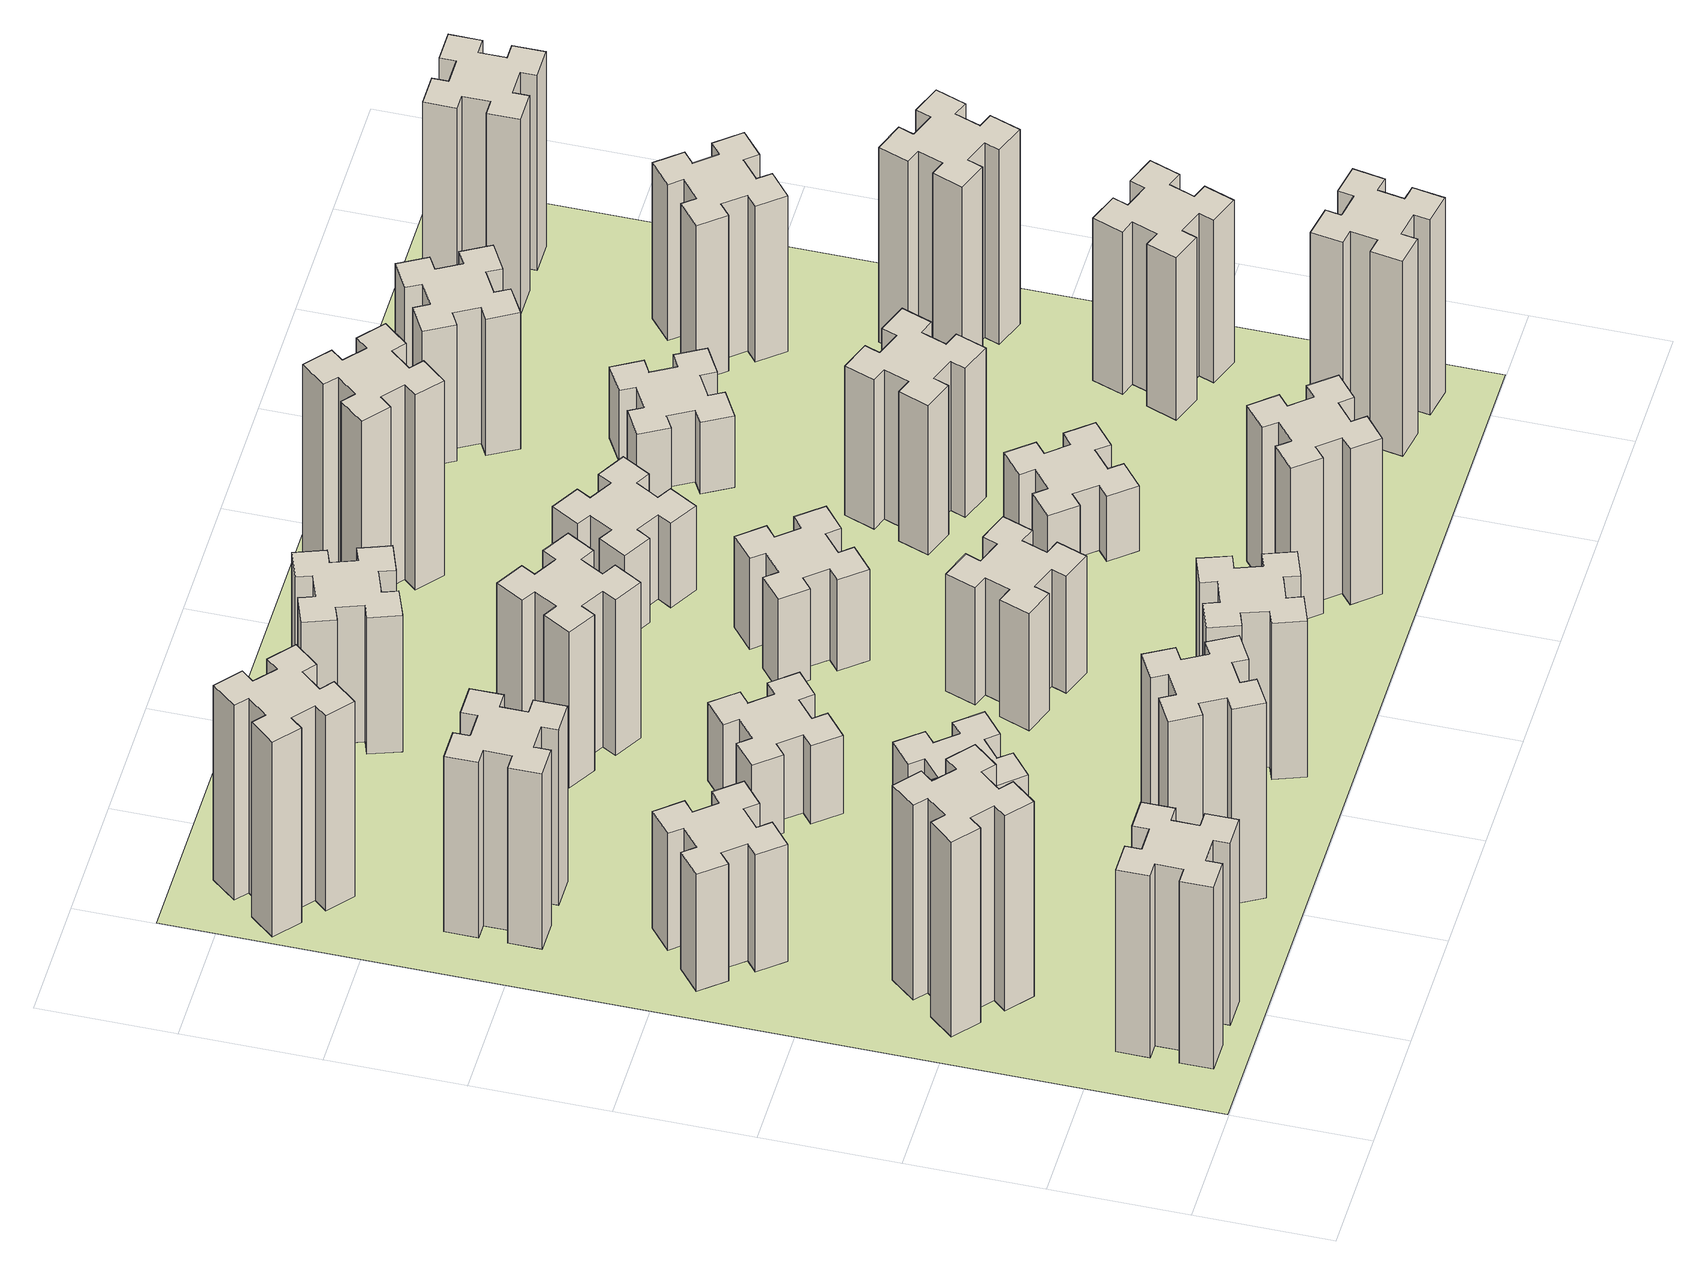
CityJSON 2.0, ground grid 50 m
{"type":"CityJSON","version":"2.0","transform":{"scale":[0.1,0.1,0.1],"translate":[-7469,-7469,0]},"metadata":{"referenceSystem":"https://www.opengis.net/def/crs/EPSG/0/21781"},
"CityObjects":{
"building1":{"type":"Building","attributes":{"class":"1000","function":"1000","usage":"1000","yearOfConstruction":2016,"roofType":"1000","measuredHeight":84,"storeysAboveGround":30,"storeysBelowGround":0},"geometry":[{"type":"Solid","lod":"1","boundaries":[[[[0,1,2,3,4,5,6,7,8,9,10,11,12,13,14,15,16,17,18,19]],[[17,16,20,21]],[[16,15,22,20]],[[15,14,23,22]],[[14,13,24,23]],[[13,12,25,24]],[[12,11,26,25]],[[11,10,27,26]],[[10,9,28,27]],[[9,8,29,28]],[[8,7,30,29]],[[7,6,31,30]],[[6,5,32,31]],[[5,4,33,32]],[[4,3,34,33]],[[3,2,35,34]],[[2,1,36,35]],[[1,0,37,36]],[[0,19,38,37]],[[19,18,39,38]],[[18,17,21,39]],[[24,25,26,27,28,29,30,31,32,33,34,35,36,37,38,39,21,20,22,23]]]]}]},
"building2":{"type":"Building","attributes":{"class":"1000","function":"1000","usage":"1000","yearOfConstruction":2016,"roofType":"1000","measuredHeight":90,"storeysAboveGround":30,"storeysBelowGround":0},"geometry":[{"type":"Solid","lod":"1","boundaries":[[[[40,41,42,43,44,45,46,47,48,49,50,51,52,53,54,55,56,57,58,59]],[[57,56,60,61]],[[56,55,62,60]],[[55,54,63,62]],[[54,53,64,63]],[[53,52,65,64]],[[52,51,66,65]],[[51,50,67,66]],[[50,49,68,67]],[[49,48,69,68]],[[48,47,70,69]],[[47,46,71,70]],[[46,45,72,71]],[[45,44,73,72]],[[44,43,74,73]],[[43,42,75,74]],[[42,41,76,75]],[[41,40,77,76]],[[40,59,78,77]],[[59,58,79,78]],[[58,57,61,79]],[[64,65,66,67,68,69,70,71,72,73,74,75,76,77,78,79,61,60,62,63]]]]}]},
"building3":{"type":"Building","attributes":{"class":"1000","function":"1000","usage":"1000","yearOfConstruction":2016,"roofType":"1000","measuredHeight":54,"storeysAboveGround":30,"storeysBelowGround":0},"geometry":[{"type":"Solid","lod":"1","boundaries":[[[[80,81,82,83,84,85,86,87,88,89,90,91,92,93,94,95,96,97,98,99]],[[97,96,100,101]],[[96,95,102,100]],[[95,94,103,102]],[[94,93,104,103]],[[93,92,105,104]],[[92,91,106,105]],[[91,90,107,106]],[[90,89,108,107]],[[89,88,109,108]],[[88,87,110,109]],[[87,86,111,110]],[[86,85,112,111]],[[85,84,113,112]],[[84,83,114,113]],[[83,82,115,114]],[[82,81,116,115]],[[81,80,117,116]],[[80,99,118,117]],[[99,98,119,118]],[[98,97,101,119]],[[104,105,106,107,108,109,110,111,112,113,114,115,116,117,118,119,101,100,102,103]]]]}]},
"building4":{"type":"Building","attributes":{"class":"1000","function":"1000","usage":"1000","yearOfConstruction":2016,"roofType":"1000","measuredHeight":81,"storeysAboveGround":30,"storeysBelowGround":0},"geometry":[{"type":"Solid","lod":"1","boundaries":[[[[120,121,122,123,124,125,126,127,128,129,130,131,132,133,134,135,136,137,138,139]],[[137,136,140,141]],[[136,135,142,140]],[[135,134,143,142]],[[134,133,144,143]],[[133,132,145,144]],[[132,131,146,145]],[[131,130,147,146]],[[130,129,148,147]],[[129,128,149,148]],[[128,127,150,149]],[[127,126,151,150]],[[126,125,152,151]],[[125,124,153,152]],[[124,123,154,153]],[[123,122,155,154]],[[122,121,156,155]],[[121,120,157,156]],[[120,139,158,157]],[[139,138,159,158]],[[138,137,141,159]],[[144,145,146,147,148,149,150,151,152,153,154,155,156,157,158,159,141,140,142,143]]]]}]},
"building5":{"type":"Building","attributes":{"class":"1000","function":"1000","usage":"1000","yearOfConstruction":2016,"roofType":"1000","measuredHeight":90,"storeysAboveGround":30,"storeysBelowGround":0},"geometry":[{"type":"Solid","lod":"1","boundaries":[[[[160,161,162,163,164,165,166,167,168,169,170,171,172,173,174,175,176,177,178,179]],[[177,176,180,181]],[[176,175,182,180]],[[175,174,183,182]],[[174,173,184,183]],[[173,172,185,184]],[[172,171,186,185]],[[171,170,187,186]],[[170,169,188,187]],[[169,168,189,188]],[[168,167,190,189]],[[167,166,191,190]],[[166,165,192,191]],[[165,164,193,192]],[[164,163,194,193]],[[163,162,195,194]],[[162,161,196,195]],[[161,160,197,196]],[[160,179,198,197]],[[179,178,199,198]],[[178,177,181,199]],[[184,185,186,187,188,189,190,191,192,193,194,195,196,197,198,199,181,180,182,183]]]]}]},
"building6":{"type":"Building","attributes":{"class":"1000","function":"1000","usage":"1000","yearOfConstruction":2016,"roofType":"1000","measuredHeight":90,"storeysAboveGround":30,"storeysBelowGround":0},"geometry":[{"type":"Solid","lod":"1","boundaries":[[[[200,201,202,203,204,205,206,207,208,209,210,211,212,213,214,215,216,217,218,219]],[[217,216,220,221]],[[216,215,222,220]],[[215,214,223,222]],[[214,213,224,223]],[[213,212,225,224]],[[212,211,226,225]],[[211,210,227,226]],[[210,209,228,227]],[[209,208,229,228]],[[208,207,230,229]],[[207,206,231,230]],[[206,205,232,231]],[[205,204,233,232]],[[204,203,234,233]],[[203,202,235,234]],[[202,201,236,235]],[[201,200,237,236]],[[200,219,238,237]],[[219,218,239,238]],[[218,217,221,239]],[[224,225,226,227,228,229,230,231,232,233,234,235,236,237,238,239,221,220,222,223]]]]}]},
"building7":{"type":"Building","attributes":{"class":"1000","function":"1000","usage":"1000","yearOfConstruction":2016,"roofType":"1000","measuredHeight":33,"storeysAboveGround":30,"storeysBelowGround":0},"geometry":[{"type":"Solid","lod":"1","boundaries":[[[[240,241,242,243,244,245,246,247,248,249,250,251,252,253,254,255,256,257,258,259]],[[257,256,260,261]],[[256,255,262,260]],[[255,254,263,262]],[[254,253,264,263]],[[253,252,265,264]],[[252,251,266,265]],[[251,250,267,266]],[[250,249,268,267]],[[249,248,269,268]],[[248,247,270,269]],[[247,246,271,270]],[[246,245,272,271]],[[245,244,273,272]],[[244,243,274,273]],[[243,242,275,274]],[[242,241,276,275]],[[241,240,277,276]],[[240,259,278,277]],[[259,258,279,278]],[[258,257,261,279]],[[264,265,266,267,268,269,270,271,272,273,274,275,276,277,278,279,261,260,262,263]]]]}]},
"building8":{"type":"Building","attributes":{"class":"1000","function":"1000","usage":"1000","yearOfConstruction":2016,"roofType":"1000","measuredHeight":36,"storeysAboveGround":30,"storeysBelowGround":0},"geometry":[{"type":"Solid","lod":"1","boundaries":[[[[280,281,282,283,284,285,286,287,288,289,290,291,292,293,294,295,296,297,298,299]],[[297,296,300,301]],[[296,295,302,300]],[[295,294,303,302]],[[294,293,304,303]],[[293,292,305,304]],[[292,291,306,305]],[[291,290,307,306]],[[290,289,308,307]],[[289,288,309,308]],[[288,287,310,309]],[[287,286,311,310]],[[286,285,312,311]],[[285,284,313,312]],[[284,283,314,313]],[[283,282,315,314]],[[282,281,316,315]],[[281,280,317,316]],[[280,299,318,317]],[[299,298,319,318]],[[298,297,301,319]],[[304,305,306,307,308,309,310,311,312,313,314,315,316,317,318,319,301,300,302,303]]]]}]},
"building9":{"type":"Building","attributes":{"class":"1000","function":"1000","usage":"1000","yearOfConstruction":2016,"roofType":"1000","measuredHeight":72,"storeysAboveGround":30,"storeysBelowGround":0},"geometry":[{"type":"Solid","lod":"1","boundaries":[[[[320,321,322,323,324,325,326,327,328,329,330,331,332,333,334,335,336,337,338,339]],[[337,336,340,341]],[[336,335,342,340]],[[335,334,343,342]],[[334,333,344,343]],[[333,332,345,344]],[[332,331,346,345]],[[331,330,347,346]],[[330,329,348,347]],[[329,328,349,348]],[[328,327,350,349]],[[327,326,351,350]],[[326,325,352,351]],[[325,324,353,352]],[[324,323,354,353]],[[323,322,355,354]],[[322,321,356,355]],[[321,320,357,356]],[[320,339,358,357]],[[339,338,359,358]],[[338,337,341,359]],[[344,345,346,347,348,349,350,351,352,353,354,355,356,357,358,359,341,340,342,343]]]]}]},
"building10":{"type":"Building","attributes":{"class":"1000","function":"1000","usage":"1000","yearOfConstruction":2016,"roofType":"1000","measuredHeight":72,"storeysAboveGround":30,"storeysBelowGround":0},"geometry":[{"type":"Solid","lod":"1","boundaries":[[[[360,361,362,363,364,365,366,367,368,369,370,371,372,373,374,375,376,377,378,379]],[[377,376,380,381]],[[376,375,382,380]],[[375,374,383,382]],[[374,373,384,383]],[[373,372,385,384]],[[372,371,386,385]],[[371,370,387,386]],[[370,369,388,387]],[[369,368,389,388]],[[368,367,390,389]],[[367,366,391,390]],[[366,365,392,391]],[[365,364,393,392]],[[364,363,394,393]],[[363,362,395,394]],[[362,361,396,395]],[[361,360,397,396]],[[360,379,398,397]],[[379,378,399,398]],[[378,377,381,399]],[[384,385,386,387,388,389,390,391,392,393,394,395,396,397,398,399,381,380,382,383]]]]}]},
"building11":{"type":"Building","attributes":{"class":"1000","function":"1000","usage":"1000","yearOfConstruction":2016,"roofType":"1000","measuredHeight":63,"storeysAboveGround":30,"storeysBelowGround":0},"geometry":[{"type":"Solid","lod":"1","boundaries":[[[[400,401,402,403,404,405,406,407,408,409,410,411,412,413,414,415,416,417,418,419]],[[417,416,420,421]],[[416,415,422,420]],[[415,414,423,422]],[[414,413,424,423]],[[413,412,425,424]],[[412,411,426,425]],[[411,410,427,426]],[[410,409,428,427]],[[409,408,429,428]],[[408,407,430,429]],[[407,406,431,430]],[[406,405,432,431]],[[405,404,433,432]],[[404,403,434,433]],[[403,402,435,434]],[[402,401,436,435]],[[401,400,437,436]],[[400,419,438,437]],[[419,418,439,438]],[[418,417,421,439]],[[424,425,426,427,428,429,430,431,432,433,434,435,436,437,438,439,421,420,422,423]]]]}]},
"building12":{"type":"Building","attributes":{"class":"1000","function":"1000","usage":"1000","yearOfConstruction":2016,"roofType":"1000","measuredHeight":54,"storeysAboveGround":30,"storeysBelowGround":0},"geometry":[{"type":"Solid","lod":"1","boundaries":[[[[440,441,442,443,444,445,446,447,448,449,450,451,452,453,454,455,456,457,458,459]],[[457,456,460,461]],[[456,455,462,460]],[[455,454,463,462]],[[454,453,464,463]],[[453,452,465,464]],[[452,451,466,465]],[[451,450,467,466]],[[450,449,468,467]],[[449,448,469,468]],[[448,447,470,469]],[[447,446,471,470]],[[446,445,472,471]],[[445,444,473,472]],[[444,443,474,473]],[[443,442,475,474]],[[442,441,476,475]],[[441,440,477,476]],[[440,459,478,477]],[[459,458,479,478]],[[458,457,461,479]],[[464,465,466,467,468,469,470,471,472,473,474,475,476,477,478,479,461,460,462,463]]]]}]},
"building13":{"type":"Building","attributes":{"class":"1000","function":"1000","usage":"1000","yearOfConstruction":2016,"roofType":"1000","measuredHeight":42,"storeysAboveGround":30,"storeysBelowGround":0},"geometry":[{"type":"Solid","lod":"1","boundaries":[[[[480,481,482,483,484,485,486,487,488,489,490,491,492,493,494,495,496,497,498,499]],[[497,496,500,501]],[[496,495,502,500]],[[495,494,503,502]],[[494,493,504,503]],[[493,492,505,504]],[[492,491,506,505]],[[491,490,507,506]],[[490,489,508,507]],[[489,488,509,508]],[[488,487,510,509]],[[487,486,511,510]],[[486,485,512,511]],[[485,484,513,512]],[[484,483,514,513]],[[483,482,515,514]],[[482,481,516,515]],[[481,480,517,516]],[[480,499,518,517]],[[499,498,519,518]],[[498,497,501,519]],[[504,505,506,507,508,509,510,511,512,513,514,515,516,517,518,519,501,500,502,503]]]]}]},
"building14":{"type":"Building","attributes":{"class":"1000","function":"1000","usage":"1000","yearOfConstruction":2016,"roofType":"1000","measuredHeight":72,"storeysAboveGround":30,"storeysBelowGround":0},"geometry":[{"type":"Solid","lod":"1","boundaries":[[[[520,521,522,523,524,525,526,527,528,529,530,531,532,533,534,535,536,537,538,539]],[[537,536,540,541]],[[536,535,542,540]],[[535,534,543,542]],[[534,533,544,543]],[[533,532,545,544]],[[532,531,546,545]],[[531,530,547,546]],[[530,529,548,547]],[[529,528,549,548]],[[528,527,550,549]],[[527,526,551,550]],[[526,525,552,551]],[[525,524,553,552]],[[524,523,554,553]],[[523,522,555,554]],[[522,521,556,555]],[[521,520,557,556]],[[520,539,558,557]],[[539,538,559,558]],[[538,537,541,559]],[[544,545,546,547,548,549,550,551,552,553,554,555,556,557,558,559,541,540,542,543]]]]}]},
"building15":{"type":"Building","attributes":{"class":"1000","function":"1000","usage":"1000","yearOfConstruction":2016,"roofType":"1000","measuredHeight":39,"storeysAboveGround":30,"storeysBelowGround":0},"geometry":[{"type":"Solid","lod":"1","boundaries":[[[[560,561,562,563,564,565,566,567,568,569,570,571,572,573,574,575,576,577,578,579]],[[577,576,580,581]],[[576,575,582,580]],[[575,574,583,582]],[[574,573,584,583]],[[573,572,585,584]],[[572,571,586,585]],[[571,570,587,586]],[[570,569,588,587]],[[569,568,589,588]],[[568,567,590,589]],[[567,566,591,590]],[[566,565,592,591]],[[565,564,593,592]],[[564,563,594,593]],[[563,562,595,594]],[[562,561,596,595]],[[561,560,597,596]],[[560,579,598,597]],[[579,578,599,598]],[[578,577,581,599]],[[584,585,586,587,588,589,590,591,592,593,594,595,596,597,598,599,581,580,582,583]]]]}]},
"building16":{"type":"Building","attributes":{"class":"1000","function":"1000","usage":"1000","yearOfConstruction":2016,"roofType":"1000","measuredHeight":90,"storeysAboveGround":30,"storeysBelowGround":0},"geometry":[{"type":"Solid","lod":"1","boundaries":[[[[600,601,602,603,604,605,606,607,608,609,610,611,612,613,614,615,616,617,618,619]],[[617,616,620,621]],[[616,615,622,620]],[[615,614,623,622]],[[614,613,624,623]],[[613,612,625,624]],[[612,611,626,625]],[[611,610,627,626]],[[610,609,628,627]],[[609,608,629,628]],[[608,607,630,629]],[[607,606,631,630]],[[606,605,632,631]],[[605,604,633,632]],[[604,603,634,633]],[[603,602,635,634]],[[602,601,636,635]],[[601,600,637,636]],[[600,619,638,637]],[[619,618,639,638]],[[618,617,621,639]],[[624,625,626,627,628,629,630,631,632,633,634,635,636,637,638,639,621,620,622,623]]]]}]},
"building17":{"type":"Building","attributes":{"class":"1000","function":"1000","usage":"1000","yearOfConstruction":2016,"roofType":"1000","measuredHeight":30,"storeysAboveGround":30,"storeysBelowGround":0},"geometry":[{"type":"Solid","lod":"1","boundaries":[[[[640,641,642,643,644,645,646,647,648,649,650,651,652,653,654,655,656,657,658,659]],[[657,656,660,661]],[[656,655,662,660]],[[655,654,663,662]],[[654,653,664,663]],[[653,652,665,664]],[[652,651,666,665]],[[651,650,667,666]],[[650,649,668,667]],[[649,648,669,668]],[[648,647,670,669]],[[647,646,671,670]],[[646,645,672,671]],[[645,644,673,672]],[[644,643,674,673]],[[643,642,675,674]],[[642,641,676,675]],[[641,640,677,676]],[[640,659,678,677]],[[659,658,679,678]],[[658,657,661,679]],[[664,665,666,667,668,669,670,671,672,673,674,675,676,677,678,679,661,660,662,663]]]]}]},
"building18":{"type":"Building","attributes":{"class":"1000","function":"1000","usage":"1000","yearOfConstruction":2016,"roofType":"1000","measuredHeight":69,"storeysAboveGround":30,"storeysBelowGround":0},"geometry":[{"type":"Solid","lod":"1","boundaries":[[[[680,681,682,683,684,685,686,687,688,689,690,691,692,693,694,695,696,697,698,699]],[[697,696,700,701]],[[696,695,702,700]],[[695,694,703,702]],[[694,693,704,703]],[[693,692,705,704]],[[692,691,706,705]],[[691,690,707,706]],[[690,689,708,707]],[[689,688,709,708]],[[688,687,710,709]],[[687,686,711,710]],[[686,685,712,711]],[[685,684,713,712]],[[684,683,714,713]],[[683,682,715,714]],[[682,681,716,715]],[[681,680,717,716]],[[680,699,718,717]],[[699,698,719,718]],[[698,697,701,719]],[[704,705,706,707,708,709,710,711,712,713,714,715,716,717,718,719,701,700,702,703]]]]}]},
"building19":{"type":"Building","attributes":{"class":"1000","function":"1000","usage":"1000","yearOfConstruction":2016,"roofType":"1000","measuredHeight":33,"storeysAboveGround":30,"storeysBelowGround":0},"geometry":[{"type":"Solid","lod":"1","boundaries":[[[[720,721,722,723,724,725,726,727,728,729,730,731,732,733,734,735,736,737,738,739]],[[737,736,740,741]],[[736,735,742,740]],[[735,734,743,742]],[[734,733,744,743]],[[733,732,745,744]],[[732,731,746,745]],[[731,730,747,746]],[[730,729,748,747]],[[729,728,749,748]],[[728,727,750,749]],[[727,726,751,750]],[[726,725,752,751]],[[725,724,753,752]],[[724,723,754,753]],[[723,722,755,754]],[[722,721,756,755]],[[721,720,757,756]],[[720,739,758,757]],[[739,738,759,758]],[[738,737,741,759]],[[744,745,746,747,748,749,750,751,752,753,754,755,756,757,758,759,741,740,742,743]]]]}]},
"building20":{"type":"Building","attributes":{"class":"1000","function":"1000","usage":"1000","yearOfConstruction":2016,"roofType":"1000","measuredHeight":90,"storeysAboveGround":30,"storeysBelowGround":0},"geometry":[{"type":"Solid","lod":"1","boundaries":[[[[760,761,762,763,764,765,766,767,768,769,770,771,772,773,774,775,776,777,778,779]],[[777,776,780,781]],[[776,775,782,780]],[[775,774,783,782]],[[774,773,784,783]],[[773,772,785,784]],[[772,771,786,785]],[[771,770,787,786]],[[770,769,788,787]],[[769,768,789,788]],[[768,767,790,789]],[[767,766,791,790]],[[766,765,792,791]],[[765,764,793,792]],[[764,763,794,793]],[[763,762,795,794]],[[762,761,796,795]],[[761,760,797,796]],[[760,779,798,797]],[[779,778,799,798]],[[778,777,781,799]],[[784,785,786,787,788,789,790,791,792,793,794,795,796,797,798,799,781,780,782,783]]]]}]},
"building21":{"type":"Building","attributes":{"class":"1000","function":"1000","usage":"1000","yearOfConstruction":2016,"roofType":"1000","measuredHeight":63,"storeysAboveGround":30,"storeysBelowGround":0},"geometry":[{"type":"Solid","lod":"1","boundaries":[[[[800,801,802,803,804,805,806,807,808,809,810,811,812,813,814,815,816,817,818,819]],[[817,816,820,821]],[[816,815,822,820]],[[815,814,823,822]],[[814,813,824,823]],[[813,812,825,824]],[[812,811,826,825]],[[811,810,827,826]],[[810,809,828,827]],[[809,808,829,828]],[[808,807,830,829]],[[807,806,831,830]],[[806,805,832,831]],[[805,804,833,832]],[[804,803,834,833]],[[803,802,835,834]],[[802,801,836,835]],[[801,800,837,836]],[[800,819,838,837]],[[819,818,839,838]],[[818,817,821,839]],[[824,825,826,827,828,829,830,831,832,833,834,835,836,837,838,839,821,820,822,823]]]]}]},
"building22":{"type":"Building","attributes":{"class":"1000","function":"1000","usage":"1000","yearOfConstruction":2016,"roofType":"1000","measuredHeight":75,"storeysAboveGround":30,"storeysBelowGround":0},"geometry":[{"type":"Solid","lod":"1","boundaries":[[[[840,841,842,843,844,845,846,847,848,849,850,851,852,853,854,855,856,857,858,859]],[[857,856,860,861]],[[856,855,862,860]],[[855,854,863,862]],[[854,853,864,863]],[[853,852,865,864]],[[852,851,866,865]],[[851,850,867,866]],[[850,849,868,867]],[[849,848,869,868]],[[848,847,870,869]],[[847,846,871,870]],[[846,845,872,871]],[[845,844,873,872]],[[844,843,874,873]],[[843,842,875,874]],[[842,841,876,875]],[[841,840,877,876]],[[840,859,878,877]],[[859,858,879,878]],[[858,857,861,879]],[[864,865,866,867,868,869,870,871,872,873,874,875,876,877,878,879,861,860,862,863]]]]}]},
"building23":{"type":"Building","attributes":{"class":"1000","function":"1000","usage":"1000","yearOfConstruction":2016,"roofType":"1000","measuredHeight":90,"storeysAboveGround":30,"storeysBelowGround":0},"geometry":[{"type":"Solid","lod":"1","boundaries":[[[[880,881,882,883,884,885,886,887,888,889,890,891,892,893,894,895,896,897,898,899]],[[897,896,900,901]],[[896,895,902,900]],[[895,894,903,902]],[[894,893,904,903]],[[893,892,905,904]],[[892,891,906,905]],[[891,890,907,906]],[[890,889,908,907]],[[889,888,909,908]],[[888,887,910,909]],[[887,886,911,910]],[[886,885,912,911]],[[885,884,913,912]],[[884,883,914,913]],[[883,882,915,914]],[[882,881,916,915]],[[881,880,917,916]],[[880,899,918,917]],[[899,898,919,918]],[[898,897,901,919]],[[904,905,906,907,908,909,910,911,912,913,914,915,916,917,918,919,901,900,902,903]]]]}]},
"building24":{"type":"Building","attributes":{"class":"1000","function":"1000","usage":"1000","yearOfConstruction":2016,"roofType":"1000","measuredHeight":72,"storeysAboveGround":30,"storeysBelowGround":0},"geometry":[{"type":"Solid","lod":"1","boundaries":[[[[920,921,922,923,924,925,926,927,928,929,930,931,932,933,934,935,936,937,938,939]],[[937,936,940,941]],[[936,935,942,940]],[[935,934,943,942]],[[934,933,944,943]],[[933,932,945,944]],[[932,931,946,945]],[[931,930,947,946]],[[930,929,948,947]],[[929,928,949,948]],[[928,927,950,949]],[[927,926,951,950]],[[926,925,952,951]],[[925,924,953,952]],[[924,923,954,953]],[[923,922,955,954]],[[922,921,956,955]],[[921,920,957,956]],[[920,939,958,957]],[[939,938,959,958]],[[938,937,941,959]],[[944,945,946,947,948,949,950,951,952,953,954,955,956,957,958,959,941,940,942,943]]]]}]},
"building25":{"type":"Building","attributes":{"class":"1000","function":"1000","usage":"1000","yearOfConstruction":2016,"roofType":"1000","measuredHeight":90,"storeysAboveGround":30,"storeysBelowGround":0},"geometry":[{"type":"Solid","lod":"1","boundaries":[[[[960,961,962,963,964,965,966,967,968,969,970,971,972,973,974,975,976,977,978,979]],[[977,976,980,981]],[[976,975,982,980]],[[975,974,983,982]],[[974,973,984,983]],[[973,972,985,984]],[[972,971,986,985]],[[971,970,987,986]],[[970,969,988,987]],[[969,968,989,988]],[[968,967,990,989]],[[967,966,991,990]],[[966,965,992,991]],[[965,964,993,992]],[[964,963,994,993]],[[963,962,995,994]],[[962,961,996,995]],[[961,960,997,996]],[[960,979,998,997]],[[979,978,999,998]],[[978,977,981,999]],[[984,985,986,987,988,989,990,991,992,993,994,995,996,997,998,999,981,980,982,983]]]]}]},
"landuse1":{"type":"LandUse","attributes":{"name":"plot1","function":"1010"},"geometry":[{"type":"MultiSurface","lod":"1","boundaries":[[[1000,1001,1002,1003]]]}]}
},
"vertices":[
[265,325,0],[265,225,0],[205,225,0],[205,105,0],[325,105,0],[325,165,0],[425,165,0],[425,105,0],[545,105,0],[545,225,0],[485,225,0],[485,325,0],[545,325,0],[545,445,0],[425,445,0],[425,385,0],[325,385,0],[325,445,0],[205,445,0],[205,325,0],[325,385,840],[325,445,840],[425,385,840],[425,445,840],[545,445,840],[545,325,840],[485,325,840],[485,225,840],[545,225,840],[545,105,840],[425,105,840],[425,165,840],[325,165,840],[325,105,840],[205,105,840],[205,225,840],[265,225,840],[265,325,840],[205,325,840],[205,445,840],
[484,1067,0],[408,1132,0],[446,1178,0],[354,1255,0],[277,1163,0],[323,1124,0],[259,1048,0],[213,1086,0],[136,994,0],[228,917,0],[266,963,0],[343,899,0],[304,853,0],[396,776,0],[473,868,0],[427,906,0],[492,983,0],[538,944,0],[615,1036,0],[523,1113,0],[492,983,900],[538,944,900],[427,906,900],[473,868,900],[396,776,900],[304,853,900],[343,899,900],[266,963,900],[228,917,900],[136,994,900],[213,1086,900],[259,1048,900],[323,1124,900],[277,1163,900],[354,1255,900],[446,1178,900],[408,1132,900],[484,1067,900],[523,1113,900],[615,1036,900],
[492,1888,0],[427,1964,0],[473,2003,0],[396,2095,0],[304,2018,0],[343,1972,0],[266,1907,0],[228,1953,0],[136,1876,0],[213,1784,0],[259,1823,0],[323,1746,0],[277,1708,0],[354,1616,0],[446,1693,0],[408,1739,0],[484,1803,0],[523,1757,0],[615,1834,0],[538,1926,0],[484,1803,540],[523,1757,540],[408,1739,540],[446,1693,540],[354,1616,540],[277,1708,540],[323,1746,540],[259,1823,540],[213,1784,540],[136,1876,540],[228,1953,540],[266,1907,540],[343,1972,540],[304,2018,540],[396,2095,540],[473,2003,540],[427,1964,540],[492,1888,540],[538,1926,540],[615,1834,540],
[485,2545,0],[485,2645,0],[545,2645,0],[545,2765,0],[425,2765,0],[425,2705,0],[325,2705,0],[325,2765,0],[205,2765,0],[205,2645,0],[265,2645,0],[265,2545,0],[205,2545,0],[205,2425,0],[325,2425,0],[325,2485,0],[425,2485,0],[425,2425,0],[545,2425,0],[545,2545,0],[425,2485,810],[425,2425,810],[325,2485,810],[325,2425,810],[205,2425,810],[205,2545,810],[265,2545,810],[265,2645,810],[205,2645,810],[205,2765,810],[325,2765,810],[325,2705,810],[425,2705,810],[425,2765,810],[545,2765,810],[545,2645,810],[485,2645,810],[485,2545,810],[545,2545,810],[545,2425,810],
[1127,255,0],[1214,305,0],[1244,253,0],[1348,313,0],[1288,417,0],[1236,387,0],[1186,474,0],[1238,504,0],[1178,608,0],[1074,548,0],[1104,496,0],[1017,446,0],[987,498,0],[883,438,0],[943,334,0],[995,364,0],[1045,277,0],[993,247,0],[1053,143,0],[1157,203,0],[1045,277,900],[993,247,900],[995,364,900],[943,334,900],[883,438,900],[987,498,900],[1017,446,900],[1104,496,900],[1074,548,900],[1178,608,900],[1238,504,900],[1186,474,900],[1236,387,900],[1288,417,900],[1348,313,900],[1244,253,900],[1214,305,900],[1127,255,900],[1157,203,900],[1053,143,900],
[384,3387,0],[308,3452,0],[346,3498,0],[254,3575,0],[177,3483,0],[223,3444,0],[159,3368,0],[113,3406,0],[36,3314,0],[128,3237,0],[166,3283,0],[243,3219,0],[204,3173,0],[296,3096,0],[373,3188,0],[327,3226,0],[392,3303,0],[438,3264,0],[515,3356,0],[423,3433,0],[392,3303,900],[438,3264,900],[327,3226,900],[373,3188,900],[296,3096,900],[204,3173,900],[243,3219,900],[166,3283,900],[128,3237,900],[36,3314,900],[113,3406,900],[159,3368,900],[223,3444,900],[177,3483,900],[254,3575,900],[346,3498,900],[308,3452,900],[384,3387,900],[423,3433,900],[515,3356,900],
[1083,1332,0],[1006,1267,0],[968,1313,0],[876,1236,0],[953,1144,0],[999,1183,0],[1063,1106,0],[1017,1068,0],[1094,976,0],[1186,1053,0],[1148,1099,0],[1224,1163,0],[1263,1117,0],[1355,1194,0],[1278,1286,0],[1232,1248,0],[1167,1324,0],[1213,1363,0],[1136,1455,0],[1044,1378,0],[1167,1324,330],[1213,1363,330],[1232,1248,330],[1278,1286,330],[1355,1194,330],[1263,1117,330],[1224,1163,330],[1148,1099,330],[1186,1053,330],[1094,976,330],[1017,1068,330],[1063,1106,330],[999,1183,330],[953,1144,330],[876,1236,330],[968,1313,330],[1006,1267,330],[1083,1332,330],[1044,1378,330],[1136,1455,330],
[1083,1972,0],[1006,1907,0],[968,1953,0],[876,1876,0],[953,1784,0],[999,1823,0],[1063,1746,0],[1017,1708,0],[1094,1616,0],[1186,1693,0],[1148,1739,0],[1224,1803,0],[1263,1757,0],[1355,1834,0],[1278,1926,0],[1232,1888,0],[1167,1964,0],[1213,2003,0],[1136,2095,0],[1044,2018,0],[1167,1964,360],[1213,2003,360],[1232,1888,360],[1278,1926,360],[1355,1834,360],[1263,1757,360],[1224,1803,360],[1148,1739,360],[1186,1693,360],[1094,1616,360],[1017,1708,360],[1063,1746,360],[999,1823,360],[953,1784,360],[876,1876,360],[968,1953,360],[1006,1907,360],[1083,1972,360],[1044,2018,360],[1136,2095,360],
[1765,496,0],[1671,462,0],[1650,518,0],[1537,477,0],[1579,364,0],[1635,385,0],[1669,291,0],[1613,270,0],[1654,157,0],[1767,199,0],[1746,255,0],[1840,289,0],[1860,233,0],[1973,274,0],[1932,387,0],[1876,366,0],[1842,460,0],[1898,480,0],[1857,593,0],[1744,552,0],[1842,460,720],[1898,480,720],[1876,366,720],[1932,387,720],[1973,274,720],[1860,233,720],[1840,289,720],[1746,255,720],[1767,199,720],[1654,157,720],[1613,270,720],[1669,291,720],[1635,385,720],[1579,364,720],[1537,477,720],[1650,518,720],[1671,462,720],[1765,496,720],[1744,552,720],[1857,593,720],
[1314,2666,0],[1227,2716,0],[1257,2768,0],[1153,2828,0],[1093,2724,0],[1145,2694,0],[1095,2607,0],[1043,2637,0],[983,2533,0],[1087,2473,0],[1117,2525,0],[1204,2475,0],[1174,2423,0],[1278,2363,0],[1338,2467,0],[1286,2497,0],[1336,2584,0],[1388,2554,0],[1448,2658,0],[1344,2718,0],[1336,2584,720],[1388,2554,720],[1286,2497,720],[1338,2467,720],[1278,2363,720],[1174,2423,720],[1204,2475,720],[1117,2525,720],[1087,2473,720],[983,2533,720],[1043,2637,720],[1095,2607,720],[1145,2694,720],[1093,2724,720],[1153,2828,720],[1257,2768,720],[1227,2716,720],[1314,2666,720],[1344,2718,720],[1448,2658,720],
[1125,3456,0],[1031,3422,0],[1010,3478,0],[897,3437,0],[939,3324,0],[995,3345,0],[1029,3251,0],[973,3230,0],[1014,3117,0],[1127,3159,0],[1106,3215,0],[1200,3249,0],[1220,3193,0],[1333,3234,0],[1292,3347,0],[1236,3326,0],[1202,3420,0],[1258,3440,0],[1217,3553,0],[1104,3512,0],[1202,3420,630],[1258,3440,630],[1236,3326,630],[1292,3347,630],[1333,3234,630],[1220,3193,630],[1200,3249,630],[1106,3215,630],[1127,3159,630],[1014,3117,630],[973,3230,630],[1029,3251,630],[995,3345,630],[939,3324,630],[897,3437,630],[1010,3478,630],[1031,3422,630],[1125,3456,630],[1104,3512,630],[1217,3553,630],
[1769,1300,0],[1735,1206,0],[1679,1227,0],[1637,1114,0],[1750,1073,0],[1771,1129,0],[1865,1095,0],[1844,1039,0],[1957,997,0],[1998,1110,0],[1942,1131,0],[1976,1225,0],[2032,1204,0],[2073,1317,0],[1960,1358,0],[1940,1302,0],[1846,1336,0],[1867,1392,0],[1754,1433,0],[1713,1320,0],[1846,1336,540],[1867,1392,540],[1940,1302,540],[1960,1358,540],[2073,1317,540],[2032,1204,540],[1976,1225,540],[1942,1131,540],[1998,1110,540],[1957,997,540],[1844,1039,540],[1865,1095,540],[1771,1129,540],[1750,1073,540],[1637,1114,540],[1679,1227,540],[1735,1206,540],[1769,1300,540],[1713,1320,540],[1754,1433,540],
[1972,1988,0],[1907,2064,0],[1953,2103,0],[1876,2195,0],[1784,2118,0],[1823,2072,0],[1746,2007,0],[1708,2053,0],[1616,1976,0],[1693,1884,0],[1739,1923,0],[1803,1846,0],[1757,1808,0],[1834,1716,0],[1926,1793,0],[1888,1839,0],[1964,1903,0],[2003,1857,0],[2095,1934,0],[2018,2026,0],[1964,1903,420],[2003,1857,420],[1888,1839,420],[1926,1793,420],[1834,1716,420],[1757,1808,420],[1803,1846,420],[1739,1923,420],[1693,1884,420],[1616,1976,420],[1708,2053,420],[1746,2007,420],[1823,2072,420],[1784,2118,420],[1876,2195,420],[1953,2103,420],[1907,2064,420],[1972,1988,420],[2018,2026,420],[2095,1934,420],
[2628,259,0],[2704,323,0],[2743,277,0],[2835,354,0],[2758,446,0],[2712,408,0],[2647,484,0],[2693,523,0],[2616,615,0],[2524,538,0],[2563,492,0],[2486,427,0],[2448,473,0],[2356,396,0],[2433,304,0],[2479,343,0],[2543,266,0],[2497,228,0],[2574,136,0],[2666,213,0],[2543,266,720],[2497,228,720],[2479,343,720],[2433,304,720],[2356,396,720],[2448,473,720],[2486,427,720],[2563,492,720],[2524,538,720],[2616,615,720],[2693,523,720],[2647,484,720],[2712,408,720],[2758,446,720],[2835,354,720],[2743,277,720],[2704,323,720],[2628,259,720],[2666,213,720],[2574,136,720],
[2026,2497,0],[2076,2584,0],[2128,2554,0],[2188,2658,0],[2084,2718,0],[2054,2666,0],[1967,2716,0],[1997,2768,0],[1893,2828,0],[1833,2724,0],[1885,2694,0],[1835,2607,0],[1783,2637,0],[1723,2533,0],[1827,2473,0],[1857,2525,0],[1944,2475,0],[1914,2423,0],[2018,2363,0],[2078,2467,0],[1944,2475,390],[1914,2423,390],[1857,2525,390],[1827,2473,390],[1723,2533,390],[1783,2637,390],[1835,2607,390],[1885,2694,390],[1833,2724,390],[1893,2828,390],[1997,2768,390],[1967,2716,390],[2054,2666,390],[2084,2718,390],[2188,2658,390],[2128,2554,390],[2076,2584,390],[2026,2497,390],[2078,2467,390],[2018,2363,390],
[1746,3383,0],[1823,3319,0],[1784,3273,0],[1876,3196,0],[1953,3288,0],[1907,3326,0],[1972,3403,0],[2018,3364,0],[2095,3456,0],[2003,3533,0],[1964,3487,0],[1888,3552,0],[1926,3598,0],[1834,3675,0],[1757,3583,0],[1803,3544,0],[1739,3468,0],[1693,3506,0],[1616,3414,0],[1708,3337,0],[1739,3468,900],[1693,3506,900],[1803,3544,900],[1757,3583,900],[1834,3675,900],[1926,3598,900],[1888,3552,900],[1964,3487,900],[2003,3533,900],[2095,3456,900],[2018,3364,900],[1972,3403,900],[1907,3326,900],[1953,3288,900],[1876,3196,900],[1784,3273,900],[1823,3319,900],[1746,3383,900],[1708,3337,900],[1616,3414,900],
[2628,1099,0],[2704,1163,0],[2743,1117,0],[2835,1194,0],[2758,1286,0],[2712,1248,0],[2647,1324,0],[2693,1363,0],[2616,1455,0],[2524,1378,0],[2563,1332,0],[2486,1267,0],[2448,1313,0],[2356,1236,0],[2433,1144,0],[2479,1183,0],[2543,1106,0],[2497,1068,0],[2574,976,0],[2666,1053,0],[2543,1106,300],[2497,1068,300],[2479,1183,300],[2433,1144,300],[2356,1236,300],[2448,1313,300],[2486,1267,300],[2563,1332,300],[2524,1378,300],[2616,1455,300],[2693,1363,300],[2647,1324,300],[2712,1248,300],[2758,1286,300],[2835,1194,300],[2743,1117,300],[2704,1163,300],[2628,1099,300],[2666,1053,300],[2574,976,300],
[2682,1671,0],[2716,1765,0],[2772,1744,0],[2813,1857,0],[2700,1898,0],[2680,1842,0],[2586,1876,0],[2607,1932,0],[2494,1973,0],[2453,1860,0],[2509,1840,0],[2475,1746,0],[2419,1767,0],[2377,1654,0],[2490,1613,0],[2511,1669,0],[2605,1635,0],[2584,1579,0],[2697,1537,0],[2738,1650,0],[2605,1635,690],[2584,1579,690],[2511,1669,690],[2490,1613,690],[2377,1654,690],[2419,1767,690],[2475,1746,690],[2509,1840,690],[2453,1860,690],[2494,1973,690],[2607,1932,690],[2586,1876,690],[2680,1842,690],[2700,1898,690],[2813,1857,690],[2772,1744,690],[2716,1765,690],[2682,1671,690],[2738,1650,690],[2697,1537,690],
[2475,2584,0],[2525,2497,0],[2473,2467,0],[2533,2363,0],[2637,2423,0],[2607,2475,0],[2694,2525,0],[2724,2473,0],[2828,2533,0],[2768,2637,0],[2716,2607,0],[2666,2694,0],[2718,2724,0],[2658,2828,0],[2554,2768,0],[2584,2716,0],[2497,2666,0],[2467,2718,0],[2363,2658,0],[2423,2554,0],[2497,2666,330],[2467,2718,330],[2584,2716,330],[2554,2768,330],[2658,2828,330],[2718,2724,330],[2666,2694,330],[2716,2607,330],[2768,2637,330],[2828,2533,330],[2724,2473,330],[2694,2525,330],[2607,2475,330],[2637,2423,330],[2533,2363,330],[2473,2467,330],[2525,2497,330],[2475,2584,330],[2423,2554,330],[2363,2658,330],
[3504,475,0],[3405,492,0],[3416,551,0],[3297,572,0],[3277,454,0],[3336,444,0],[3318,345,0],[3259,356,0],[3238,237,0],[3357,217,0],[3367,276,0],[3465,258,0],[3455,199,0],[3573,178,0],[3594,297,0],[3535,307,0],[3552,405,0],[3611,395,0],[3632,513,0],[3514,534,0],[3552,405,900],[3611,395,900],[3535,307,900],[3594,297,900],[3573,178,900],[3455,199,900],[3465,258,900],[3367,276,900],[3357,217,900],[3238,237,900],[3259,356,900],[3318,345,900],[3336,444,900],[3277,454,900],[3297,572,900],[3416,551,900],[3405,492,900],[3504,475,900],[3514,534,900],[3632,513,900],
[2716,3347,0],[2666,3434,0],[2718,3464,0],[2658,3568,0],[2554,3508,0],[2584,3456,0],[2497,3406,0],[2467,3458,0],[2363,3398,0],[2423,3294,0],[2475,3324,0],[2525,3237,0],[2473,3207,0],[2533,3103,0],[2637,3163,0],[2607,3215,0],[2694,3265,0],[2724,3213,0],[2828,3273,0],[2768,3377,0],[2694,3265,630],[2724,3213,630],[2607,3215,630],[2637,3163,630],[2533,3103,630],[2473,3207,630],[2525,3237,630],[2475,3324,630],[2423,3294,630],[2363,3398,630],[2467,3458,630],[2497,3406,630],[2584,3456,630],[2554,3508,630],[2658,3568,630],[2718,3464,630],[2666,3434,630],[2716,3347,630],[2768,3377,630],[2828,3273,630],
[3351,1029,0],[3445,995,0],[3424,939,0],[3537,897,0],[3578,1010,0],[3522,1031,0],[3556,1125,0],[3612,1104,0],[3653,1217,0],[3540,1258,0],[3520,1202,0],[3426,1236,0],[3447,1292,0],[3334,1333,0],[3293,1220,0],[3349,1200,0],[3315,1106,0],[3259,1127,0],[3217,1014,0],[3330,973,0],[3315,1106,750],[3259,1127,750],[3349,1200,750],[3293,1220,750],[3334,1333,750],[3447,1292,750],[3426,1236,750],[3520,1202,750],[3540,1258,750],[3653,1217,750],[3612,1104,750],[3556,1125,750],[3522,1031,750],[3578,1010,750],[3537,897,750],[3424,939,750],[3445,995,750],[3351,1029,750],[3330,973,750],[3217,1014,750],
[3520,1942,0],[3426,1976,0],[3447,2032,0],[3334,2073,0],[3293,1960,0],[3349,1940,0],[3315,1846,0],[3259,1867,0],[3217,1754,0],[3330,1713,0],[3351,1769,0],[3445,1735,0],[3424,1679,0],[3537,1637,0],[3578,1750,0],[3522,1771,0],[3556,1865,0],[3612,1844,0],[3653,1957,0],[3540,1998,0],[3556,1865,900],[3612,1844,900],[3522,1771,900],[3578,1750,900],[3537,1637,900],[3424,1679,900],[3445,1735,900],[3351,1769,900],[3330,1713,900],[3217,1754,900],[3259,1867,900],[3315,1846,900],[3349,1940,900],[3293,1960,900],[3334,2073,900],[3447,2032,900],[3426,1976,900],[3520,1942,900],[3540,1998,900],[3653,1957,900],
[3119,2563,0],[3183,2486,0],[3137,2448,0],[3214,2356,0],[3306,2433,0],[3268,2479,0],[3344,2543,0],[3383,2497,0],[3475,2574,0],[3398,2666,0],[3352,2628,0],[3287,2704,0],[3333,2743,0],[3256,2835,0],[3164,2758,0],[3203,2712,0],[3126,2647,0],[3088,2693,0],[2996,2616,0],[3073,2524,0],[3126,2647,720],[3088,2693,720],[3203,2712,720],[3164,2758,720],[3256,2835,720],[3333,2743,720],[3287,2704,720],[3352,2628,720],[3398,2666,720],[3475,2574,720],[3383,2497,720],[3344,2543,720],[3268,2479,720],[3306,2433,720],[3214,2356,720],[3137,2448,720],[3183,2486,720],[3119,2563,720],[3073,2524,720],[2996,2616,720],
[3285,3325,0],[3385,3325,0],[3385,3265,0],[3505,3265,0],[3505,3385,0],[3445,3385,0],[3445,3485,0],[3505,3485,0],[3505,3605,0],[3385,3605,0],[3385,3545,0],[3285,3545,0],[3285,3605,0],[3165,3605,0],[3165,3485,0],[3225,3485,0],[3225,3385,0],[3165,3385,0],[3165,3265,0],[3285,3265,0],[3225,3385,900],[3165,3385,900],[3225,3485,900],[3165,3485,900],[3165,3605,900],[3285,3605,900],[3285,3545,900],[3385,3545,900],[3385,3605,900],[3505,3605,900],[3505,3485,900],[3445,3485,900],[3445,3385,900],[3505,3385,900],[3505,3265,900],[3385,3265,900],[3385,3325,900],[3285,3325,900],[3285,3265,900],[3165,3265,900],
[5,3705,0],[3705,3705,0],[3705,5,0],[5,5,0]
]}
